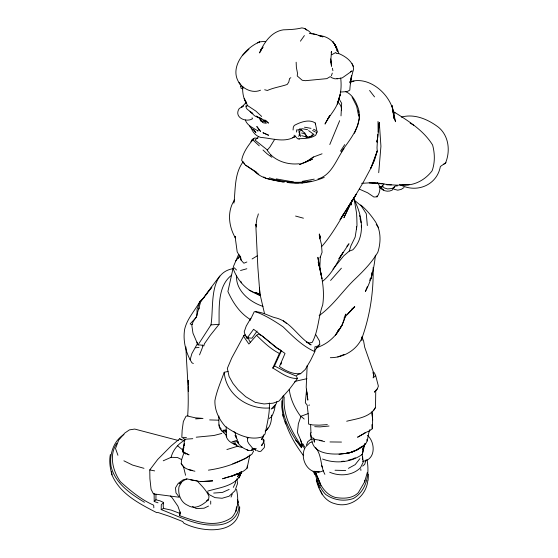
<?xml version="1.0" encoding="UTF-8"?>
<svg xmlns="http://www.w3.org/2000/svg" width="558" height="558" viewBox="0 0 558 558"><rect width="100%" height="100%" fill="white"/><g stroke="black" fill="none" stroke-linecap="round" stroke-linejoin="round"><path stroke-width="0.84" d="M373.121 267.568C373.686 291.276 370.107 315.263 362.142 337.611C356.785 350.068 343.714 357.734 330.343 357.692M307.165 365.588L306.196 387.315L307.835 400.128L307.367 396.04M197.002 315.779L197.051 309.39L199.987 301.362L204.144 297.463M296.507 376.678L297.554 378.415C288.214 379.015 280.486 372.346 272.771 368.043L274.508 365.95L285.633 371.698L296.145 376.029L298.279 374.244L300.636 373.672L305.233 369.508L310.555 360.405L314.838 351.624L314.872 346.867L317.823 346.016L319.748 344.363L319.546 341.077L315.94 334.919M375.75 390.614L375.513 407.403C369.982 417.544 356.778 418.633 346.678 421.234M188.388 391.465L188.381 386.708M306.593 392.344L306.614 389.498M158.026 502.828L154.21 501.502L155.919 499.78L155.975 494.423M361.856 340.708L361.898 336.844M237.373 500.428L238.984 506.797C237.743 519.107 226.785 525.238 215.318 525.029C196.235 526.103 178.595 516.241 161.199 509.6L161.276 504.732L163.599 502.479L160.041 500.84L155.919 499.78M281.853 400.777L281.734 406.977L283.143 416.289L285.605 423.996M299.618 131.353L299.904 134.729L300.748 136.571M319.281 235.469L319.322 233.935L320.104 236.69L319.664 238.866L320.285 235.992M341.001 115.876L341.67 103.314L339.18 99.122M226.143 432.576L226.248 426.87M371.991 412.501L372.653 419.895L372.305 428.76L369.508 430.811L364.109 433.259M264.673 443.889L264.339 447.53L260.865 451.31L259.072 451.485L256.973 450.592M319.79 268.83L320.306 256.645M351.54 200.789L351.338 204.967L351.686 201.557M271.648 415.117C271.648 421.004 270.414 427.581 265.141 431.055M324.875 474.349C320.132 465.707 322.182 455.865 315.689 447.614M377.787 134.408L377.006 147.807L377.25 151.002L373.344 162.427L370.763 168.349L363.188 182.459L346.058 211.21L350.466 203.238M185.926 346.943C186.7 369.961 189.413 392.965 187.641 416.08L195.321 417.823L203 418.423L195.607 418.877M239.703 506.887C239.71 535.534 201.815 532.639 183.847 523.146L182.682 521.514L169.702 516.422L158.081 512.53L156.672 512.628C139.249 503.616 119.998 493.956 111.956 474.865C110.135 468.218 108.977 461.285 110.379 454.442M312.243 134.422L312.152 135.824L308.009 137.498L301.676 135.643M341.412 110.644C341.796 107.561 340.638 104.311 338.043 102.505M368.127 480.124L368.503 474.147M236.557 275.317C235.42 290.446 249.754 302.073 262.971 306.363M257.761 130.949L258.096 130.202M231.626 275.178C217.292 286.17 219.308 308.218 219.05 324.337L210.296 335.302L204.43 343.742L203.816 346.023L201.096 345.025L198.02 344.949L210.959 324.896C214.084 306.844 208.204 272.667 233.195 268.649M362.4 459.311L362.602 456.758L361.947 454.303M240.861 86.692L240.993 85.179M299.193 134.862L299.248 134.206M247.334 337.171L247.18 338.859L245.945 336.537M247.487 437.563L247.606 441.427L248.868 443.708L252.851 448.479L256.324 448.737M263.794 443.687L264.136 440.171L262.902 438.944M293.062 130L293.334 127.182L294.261 125.445C300.183 122.216 309.195 118.728 315.27 123.039L317.084 131.786L315.709 135.189C311.071 138.586 304.438 138.482 298.907 138.74M316.944 476.079L315.5 472.396C318.974 482.775 323.961 494.06 335.379 497.464C343.365 498.733 352.21 498.817 358.327 492.679L364.66 481.833L364.82 480.173M242.995 87.16L242.821 88.82L240.965 88.213L240.91 86.399M378.715 172.694L380.933 146.252L379.294 122.397L377.78 137.24L376.873 141.418M236.571 473.902L232.093 475.946L241.342 472.326L233.725 475.451L222.565 478.778C230.831 475.828 240.665 474.725 247.061 468.19L247.285 466.097M194.916 471.224C189.79 470.045 183.694 468.978 181.21 463.656L181.65 459.604L184.14 452.154L185.661 454.086M375.388 255.18C374.209 267.694 371.475 280.353 365.406 291.45L367.283 286.756M306.614 389.177L305.324 402.757L307.165 405.08L308.288 414.873L308.56 424.087L312.71 424.959L319.218 425.168L327.337 424.617M236.501 489.254C238.482 498.761 238.845 510.012 231.723 517.566C215.793 528.691 196.193 521.597 179.683 515.711L180.094 512.37L177.904 506.162L172.038 497.624L170.309 495.985M379.294 122.397L378.122 131.995L378.017 121.435M163.599 502.479L163.173 505.827L163.529 508.422L171.215 510.103L179.983 513.444L179.683 515.711M183.038 438.239L184.635 439.251L183.017 452.043L188.932 454.812L183.017 452.043L182.668 449.922L184.426 443.812L184.147 445.458M235.86 511.693L236.487 506.762M179.983 513.444L180.171 511.937M233.907 203.168C235.622 189.26 234.276 173.678 243.121 161.778L244.557 163.815M269.354 402.988C269.884 413.506 267.087 423.878 265.029 434.117L262.176 436.914C249.189 440.96 235.755 433.852 225.327 426.507C219.001 419.316 214.558 410.325 214.914 400.567C216.79 390.74 220.884 381.616 224.232 372.277L228.089 371.461M372.123 272.339L371.23 278.881L372.221 272.437M249.921 454.805L247.061 468.19M311.929 440.722C314.147 456.158 337.367 454.868 349.071 452.908C354.114 451.813 358.599 449.19 362.84 446.344C369.012 442.801 367.206 435.156 369.891 429.583M332.945 269.144L343.686 255.885L349.245 251.093L350.912 245.813L355.167 237.073L356.994 225.523L356.848 218.778L356.597 213.309L353.946 197.874M363.265 449.323L362.295 454.386C350.877 462.561 335.595 463.914 322.566 459.046M202.77 344.837L202.296 347.927L199.541 354.888M183.017 452.043L183.861 447.104M263.746 434.87L263.411 436.809L261.465 439.648L262.441 437.598M283.366 395.252C279.384 414.371 290.383 433.036 301.466 447.781C302.743 442.299 299.172 437.402 297.428 432.485L298.37 423.787L300.971 416.247L308.135 413.624M362.742 451.868L362.295 454.386L364.932 443.756M351.568 75.644L350.236 83.198L351.561 75.393M394.492 186.309L394.297 187.404L393.502 187.844M236.146 435.477L236.418 437.897L235.106 435.393L237.582 440.164L231.87 441.901L235.288 442.096L237.82 441.204L237.68 441.943C239.48 446.351 244.264 448.96 248.61 450.383M377.006 141.892L377.368 140.239L376.929 141.739M304.542 448.848C299.451 460.357 310.046 477.209 323.41 470.715M367.324 472.403L364.66 481.833M443.756 164.171L445.361 163.417C450.494 151.511 449.057 136.089 438.581 127.336C428.167 119.398 414.566 113.4 401.348 117.117M362.079 337.151L363.628 341.168L364.681 347.195L372.995 370.944L373.783 375.06L373.114 377.899L375.68 375.646L374.425 372.89L373.281 372.116M331.152 52.794L331.508 51.364L330.88 59.35L331.543 66.276L330.706 61.506M369.78 280.5L370.379 278.086M376.936 142.074L377.292 140.651M262.079 444.217L261.709 445.696L263.557 441.943L263.048 439.516M257.482 217.181L258.347 213.881M245.555 334.967L244.048 335.267L243.713 336.551L248.889 344.021L256.541 335.274L258.41 334.089L261.716 335.7M198.02 344.949L192.963 333.161L191.84 325.44L193.152 321.534L196.186 317.153L200.803 301.404L211.817 287.175L208.148 291.918M296.668 129.791L296.556 132.079M367.827 480.424C366.501 496.083 350.508 508.645 335.016 503.714C324.052 501.126 318.918 490.064 316.26 480.124M374.592 159.923L377.25 151.002L370.763 168.349L374.592 159.923L373.616 161.262M193.34 363.537L191.917 362.784L190.111 359.77L191.861 353.632L197.323 343.819L197.023 342.152M339.02 98.564C341.21 92.028 341.489 84.935 340.715 78.127M366.027 459.938L364.723 464.312L362.644 466.09M163.236 460.796L171.097 457.316C172.966 449.776 178.525 443.47 185.298 439.857M241.363 471.496L240.61 473.833L241.488 471.405C238.308 485.858 219.726 487.441 207.813 491.082M234.248 201.04L234.625 199.848C226.806 211.259 228.745 226.548 235.357 237.861L235.099 236.432M338.776 99.331C336.851 108.922 329.06 115.485 325.014 124.057L329.771 115.576M276.873 401.711L276.105 403.999L271.146 409.042L273.636 407.94L275.275 405.052L274.431 409.949L272.827 414.252L271.669 416.617L269.186 418.528M364.353 444.391L362.484 449.957L365.044 443.533M316.407 347.732C331.801 342.933 342.242 329.492 345.89 314.175L345.011 315.633M328.613 117.145L328.055 118.777L329.82 115.52M340.324 327.804L342.138 325.063L345.89 314.175M331.375 75.742L332.303 73.112M241.202 472.194L239.131 477.927L241.488 471.412M316.337 133.76L317.084 131.786M320.097 257.643L322.078 252.279L321.401 244.285L319.539 236.676M377.368 388.828L374.439 392.03L377.368 388.828L378.38 386.115L375.68 375.646M329.792 144.522L339.662 120.661M238.489 258.445L239.633 255.438M183.694 447.251L182.668 449.922L177.556 445.772M306.475 445.033L307.793 441.664L311.169 439.055L311.015 434.745M319.615 237.91L320.104 236.69M231.026 497.094L232.233 494.137M354.483 133.299L357.65 125.613L359.561 117.766L359.101 114.578M272.771 368.043L279.418 353.465L281.469 350.661L276.552 347.941L262.372 336.028M281.469 350.661L274.508 365.95M280.695 364.737L281.657 362.602M350.766 203.182L343.902 217.739L352.175 200.566M249.921 320.676L254.225 311.734C261.486 311.573 267.666 315.368 274.348 317.551C290.439 320.571 297.756 337.158 311.106 344.921L306.53 341.956L309.188 342.954L312.208 342.403C318.492 330.866 318.234 317.139 322.705 304.884C324.902 290.341 321.833 275.917 318.213 261.883L321.917 278.595L317.879 257.294L319.127 265.566M233.272 487.427L235.636 482.558L235.462 481.01M257.029 217.732L255.857 225.934L257.859 267.421L259.923 293.843L264.513 313.561M238.496 254.713L233.53 266.264L227.901 291.52C232.902 302.645 239.891 313.282 250.563 319.65M258.849 174.319L244.822 164.561L241.649 160.32C243.086 152.167 248.575 145.024 253.632 138.719L252.258 139.367L251.016 141.774L254.699 137.945L257.887 138.468M359.401 189.148L367.659 192.803L373.874 197.009L377.062 196.807C380.047 192.824 381.435 186.414 377.292 182.689M244.048 335.267L231.772 357.929L227.329 368.385L229.087 376.462L232.853 383.304L238.099 389.826L245.729 396.724L255.292 402.374L264.046 403.957L273.064 403.183L278.833 401.174L289.344 389.351L297.554 378.415M311.008 432.694L310.332 433.985L311.176 437.144L314.831 439.439L322.147 440.59M198.704 309.334L199.471 307.883M383.953 183.638L382.774 185.849L380.214 186.895M351.268 201.794L352.07 200.343M253.632 451.094L251.867 454.254C239.054 463 223.737 467.974 208.427 470.157M266.417 430.448L267.868 427.937M250.793 318.255L246.252 326.018L244.195 331.864L245.108 334.926L247.334 337.792L252.021 338.183L257.078 331.068M344.007 148.644C336.369 159.204 331.912 175.024 318.004 178.972M373.455 410.807L375.513 407.403M274.731 139.263L270.023 146.893L267.156 150.29L269.926 153.736M199.987 301.362C194.902 310.68 187.056 318.723 184.649 329.304C182.933 339.745 185.312 350.438 190.111 359.77M240.254 472.577L237.499 476.825L241.049 471.894M340.485 151.155L344.739 144.613M342.138 325.063L335.386 335.232L339.871 328.488L338.727 329.708M338.943 258.647L343.128 252.356C337.06 262.651 332.031 274.069 322.308 281.504M261.388 50.087L259.491 52.933C264.039 42.582 271.286 31.68 283.345 29.832C289.602 29.602 295.705 29.448 301.759 27.9C303.629 28.116 305.393 28.625 306.788 29.944L304.682 28.5M339.941 219.587L340.903 218.164M341.866 216.734L356.255 194.261L341.098 218.08L344.753 212.452C337.667 224.246 330.727 236.327 321.589 246.685M306.133 446.393L309.941 442.62L311.999 441.985M246.496 102.219L245.367 103.851L246.245 102.616M339.048 258.661L349.015 243.755L346.867 246.245M300.413 41.18L304.396 35.586M219.775 276.029L206.334 293.892M247.334 337.792L253.618 329.262L276.649 347.578L285.04 353.437L279.412 366.529C285.654 370.756 292.859 374.523 300.636 373.672M341.273 151.804C349.915 139.639 362.205 125.62 358.655 109.626C356.416 102.588 352.928 94.679 345.702 91.651M186.888 478.931L183.791 480.466L179.181 483.919L181.601 482.37L178.999 486.639C177.716 493.976 180.604 502.353 187.865 505.402C195.377 510.214 202.952 504.634 208.511 499.752L209.013 496.515C206.579 490.384 201.501 485.655 197.086 480.891L186.888 478.931L183.282 479.727L178.19 483.409L175.484 487.838L175.972 492.874L179.306 497.241L153.429 493.865L151.078 489.324L149.914 478.764L149.774 469.927L157.698 459.457L171.062 446.002L179.634 438.797L184.44 440.799M301.578 132.992L304.389 133.627L304.828 133.062M200.803 301.404L207.095 293.271M359.889 458.648L355.146 464.668L348.401 468.357M116.789 443.331C108.803 455.07 112.66 470.973 120.514 481.833C130.642 490.852 141.16 499.675 153.687 505.192L153.841 507.794M265.608 41.731L264.067 41.418L259.596 41.878L257.51 42.861L259.533 41.934C244.383 48.274 227.511 69.136 240.582 84.739L239.047 82.696C243.525 89.245 252.816 93.591 260.516 90.208M246.503 102.093L241.398 107.443L243.323 106.027L239.229 108.538C233.453 117.222 245.897 122.879 252.495 118.756L252.056 117.794M235.741 260.907L239.194 256.631M314.482 350.829L319.748 344.363M393.278 188.792L392.169 190.125C388.361 192.147 383.437 191.31 380.675 187.948L383.325 189.922L380.675 187.948M298.544 136.326L299.904 134.729M330.587 280.437L341.398 268.182M337.632 330.943L339.871 328.488M392.909 188.702L394.408 187.07M380.877 188.297L382.579 186.651L382.321 185.87L384.169 187.9L387.531 188.939L392.211 188.485L395.483 186.009L397.422 185.905M263.181 47.158L260.872 49.634L262.169 48.546M348.199 313.477L354.518 306.851L343.944 318.102M196.458 317.139L190.139 323.891L192.112 324.651M347.627 314.084L354.776 306.691L351.519 309.306M248.945 49.146L242.305 55.633M205.184 295.566L207.464 293.334M258.626 136.633L255.027 140.114L267.533 150.109M309.823 159.972L313.387 157.021L322.057 153.806M319.141 315.598C332.54 306.14 341.663 292.329 353.151 280.883C362.275 272.171 371.433 263.209 377.85 252.237C381.226 241.579 381.121 229.233 374.216 219.978C370.317 214.425 365.943 209.18 360.635 204.925M362.84 446.344L355.648 450.627L362.547 446.016M249.496 455.76L245.722 458.453L232.784 463.803M446.002 162.587L440.367 166.514C436.886 185.661 415.843 193.675 399.507 184.328M331.71 54.74L336.09 52.34M313.387 157.021L305.038 162.462L299.583 164.464L312.431 159.156L305.038 162.462M404.062 187.509L401.195 189.385L397.749 190.187L394.471 189.364L393.292 188.402M290.851 77.702L289.588 78.525L288.758 82.138L287.189 84.467C280.73 86.706 273.748 87.606 267.387 90.473L264.666 89.761M251.393 450.111L253.499 448.799M252.104 258.982L257.161 255.885M364.255 433.392L357.566 437.228L365.643 432.638M350.508 71.801L352.14 70.908L342.319 77.841L336.976 78.859M123.953 434.438C113.379 441.043 109.284 454.54 111.077 466.502C115.185 483.34 130.481 493.837 144.466 502.298M355.293 457.748L353.228 458.85L348.248 460.224M295.517 136.215C285.145 143.301 272.137 138.244 260.698 137.414C256.122 136.194 252.816 132.462 251.281 128.11M295.398 136.271L292.545 137.728L295.761 136.173M161.199 509.6L163.529 508.422M206.488 500.749L208.511 499.752L207.395 500.052M208.546 506.057L204.061 508.212L196.235 508.554L192.524 506.531M354.637 450.731L351.024 452.405L344.928 453.654L351.54 452.196L356.904 449.992L349.071 452.908L339.006 454.331M356.074 450.069L358.961 448.73M294.45 382.028L296.716 380.981L306.984 378.673M229.157 489.422L222.433 492.435L213.686 493.063M251.721 449.071L253.813 448.297L254.922 449.225L252.167 450.411L247.857 450.557L246.762 449.497M246.859 261.995L243.867 263.23L241.14 260.195L239.354 254.936M238.203 446.058L226.897 449.546M337.799 356.939L344.056 354.476M308.748 405.31L309.578 404.996M303.294 444.147L301.78 444.712L304.905 448.702M324.233 177.395C313.059 182.131 300.56 184.307 288.486 182.633M265.05 122.258L266.096 121.867L263.543 120.075M349.245 251.093L352.851 249.81C366.076 235.978 362.128 214.851 353.925 199.401M188.018 415.598L185.967 416.31L183.345 421.506L182.166 430.134L181.817 437.36L186.428 437.43M309.034 136.829L312.152 135.824L313.973 134.499L308.602 130.614M297.442 129.902L302.366 128.752L307.514 129.672M240.533 270.497L246.831 268.747M259.114 117.968L254.615 115.813L250.082 111.551L252.837 113.609L247.11 109.145L246.12 107.561L246.008 106.006L247.585 105.588L255.92 111.133L261.709 116.462M349.803 81.9C370.575 74.688 394.792 97.852 394.011 118.505L391.995 105.413L395.552 121.721L394.094 117.85M221.791 433.44L213.951 435.498L196.235 437.2M349.845 82.214L353.96 81.259L349.971 81.984M362.623 461.278C375.841 460.28 375.639 442.466 367.506 435.414M302.178 181.378L314.238 179.146M311.322 181.043C297.379 183.582 282.864 182.257 269.43 177.8M184.635 439.251L192.782 438.686M223.821 430.218L225.927 429.967L226.674 436.802L226.297 434.229L225.927 435.024C226.597 439.983 231.054 443.268 235.574 444.58L233.823 443.784L236.306 444.963L235.281 443.736M379.056 187.042L381.086 186.811M361.612 183.338L370.972 182.759L382.146 183.512L369.222 182.773C382.523 183.268 395.629 186.644 409.049 184.447L401.809 184.684C413.513 186.532 425.322 179.927 432.143 170.734C435.1 162.538 434.863 153.338 432.596 145.003C423.278 129.902 407.438 120.368 392.811 111.202M337.367 78.594L335.016 78.838L332.094 77.897L330.224 76.634L326.835 78.636L305.442 80.687L302.206 80.268L297.254 75.979L297.47 73.063L296.375 67.399L296.152 62.224M329.039 426.033L319.971 426.898L314.698 426.675M298.816 182.752L294.659 182.766M302.868 182.389L305.303 182.173M171.097 457.316L177.486 457.504L181.65 459.604M195.46 347.774L199.025 347.474M219.05 324.337L210.959 324.896M200.685 481.61L212.626 480.863L200.685 481.61L190.71 479.922M341.615 461.347L344.105 461.194M298.077 130.914L300.609 130.802M340.261 92.07L347.153 91.589L349.803 90.131C350.236 82.996 351.491 76.097 353.591 69.283C353.333 61.701 345.228 56.184 338.776 53.568M299.325 163.745C289.156 164.868 278.303 162.043 270.825 154.852M329.994 441.943L341.489 442.069M386.722 184.824L391.353 184.928M335.03 470.241L345.716 470.534M209.662 419.916L218.534 420.188M269.514 407.954C248.184 409.739 225.732 394.59 224.232 372.277M336.09 53.387L338.05 53.491M287.056 182.361L289.588 182.494M264.806 121.532L262.825 121.358L261.263 120.409L260.168 118.366M310.973 128.347L304.473 127.189M242.521 447.286L239.682 446.979L236.648 445.702L234.981 443.729M309.313 33.34L316.135 34.519L322.929 36.856L319.03 35.593C329.359 36.11 336.753 43.963 338.769 53.742M277.891 180.945L265.838 178.323L263.781 176.949M308.26 137.08L305.777 136.738L307.026 136.773L304.912 133.271L299.751 128.71M266.333 123.269L263.292 122.823L262.309 121.679M293.571 181.999L276.217 178.895M278.721 181.078L284.559 181.978M405.931 184.461L408.463 184.872M299.472 182.424L302.603 182.947M149.774 469.927L154.65 470.896M260.481 295.022C247.571 292.12 237.359 280.646 233.105 268.426M188.855 469.669L192.168 470.352M283.283 182.117C273.281 179.816 262.162 179.299 254.615 171.376M264.346 120.047L266.208 120.465M316.135 34.519L312.759 33.752M254.922 449.225L254.546 449.141L256.017 450.285L254.427 449.05M178.483 440.534L134.708 429.067L129.442 429.869L124.755 433.071L118.673 440.123L115.513 448.499L117.933 455.272M223.067 430.176L226.206 430.902L224.232 432.094L221.498 430.63L219.573 427.979L218.855 424.805M319.727 440.492L324.714 441.678M295.58 216.051L303.419 218.199M255.397 311.622C265.28 315.284 274.501 320.955 283.178 326.925C292.776 336.279 302.38 346.134 314.838 351.624M143.978 468.322L132.595 465.086L123.883 460.81M299.353 139.214L297.658 138.726L294.038 135.162M260.335 295.287L257.099 294.338L260.174 295.308M329.673 472.221C339.669 476.574 352.593 475.695 360.51 467.702L363.223 462.157L362.602 456.758M256.282 116.176L261.835 118.91M249.175 290.202L253.081 291.862M254.643 292.525L256.206 293.187M311.169 439.055L312.48 439.627M392.79 111.984L395.015 112.974L392.881 111.928M260.474 294.603L255.766 292.511L260.014 294.673M313.498 129.233L315.988 130.474M266.096 121.867L260.412 118.038M279.418 353.465C270.679 349.127 263.453 342.04 256.541 335.274M306.551 29.769L308.511 30.83L311.622 33.724M312.557 130.474L315.472 132.093M262.567 122.069L260.809 121.1L259.031 117.515M179.634 438.797L181.685 439.962M247.02 437.444L248.171 438.107M410.151 123.123L413.729 125.25M256.854 172.373L245.513 165.168M300.078 129.337L302.073 130.621M271.879 157.293L267.073 153.813L262.992 150.018M256.289 116.183L257.67 117.208M246.008 106.006L246.831 106.641M258.04 130.984C253.409 127.894 247.278 125.836 245.318 119.984M265.713 120.919L268.461 123.116L266.703 121.386M353.946 199.848L361.368 206.041L366.292 213.735L367.338 225.537M252.258 139.367L259.282 145.861M300.971 416.247L304.187 419.03M283.387 320.738L286.631 323.584M221.498 430.63L225.913 434.759M234.227 267.777L236.522 270.03M295.67 440.22L301.85 446.853M304.389 133.627L306.063 135.552M233.823 431.432L235.218 433.043L235.497 435.303M305.47 447.558L301.592 442.961L300.371 439.474M181.21 463.656L183.868 466.941M369.584 90.473L374.544 96.89M303.643 455.753C295.747 445.451 289.03 433.964 285.229 421.534M301.048 416.875C295.077 408.881 290.348 399.284 289.253 389.31M376.211 224.414L378.582 227.741M253.757 129.533L255.892 132.769C254.532 129.693 250.396 128.884 249.412 125.564M221.261 429.158L219.482 426.64L218.869 423.627L218.862 416.031M270.372 154.357L271.272 155.689M301.955 446.777C291.925 432.073 282.718 415.333 284.21 396.933M250.472 342.41L249.119 340.317L248.031 337.095M207.485 491.933L209.201 494.66L215.011 497.624L222.091 498.266L229.087 496.229L234.953 490.796L237.513 483.605L236.92 478.736M247.585 105.588L244.223 98.557L246.399 103.314C243.281 98.334 242.367 92.293 242.688 86.504M313.059 471.196L314.949 474.712M352.091 97.141L356.639 106.111L358.648 116.071M353.521 66.576L352.084 63.598M321.464 465.351L322.343 467.227M319.42 487.915L316.512 479.406M320.397 490.175L322.343 494.681M315.5 472.396L320.048 483.005M239.828 255.787L240.805 258.138L237.178 251.839L235.099 236.522M237.359 499.48L238.559 502.346M317.495 477.069L320.899 485.53M240.763 281.211L241.405 282.822M298.935 132.162L299.465 133.495M336.014 47.702L334.842 44.542L332.875 41.648L336.265 47.374L334.842 44.542L337.604 51.755M336.899 50.074L337.485 51.65M372.939 372.772L373.783 375.06M314.273 471.329C316.784 479.608 319.469 487.992 325.586 494.395C333.607 500.156 344.077 501.781 353.416 498.496C366.815 490.649 369.801 473.77 366.955 459.569M360.07 218.659L360.566 220.291M366.878 439.46L367.297 441.008M237.841 441.741L238.259 443.443L237.82 441.204M185.591 475.29L183.512 466.83M332.38 68.222L332.91 70.699M240.533 257.196L241.14 260.195M359.575 215.569L359.903 217.181M360.224 218.792L360.552 220.396M313.582 438.037L314.377 442.166L314.293 439.627M315.27 123.039L315.507 124.378M282.885 414.587L283.143 416.289M330.713 58.918L331.319 62.915M358.529 110.596L358.759 112.186M319.406 266.229L319.713 268.782M306.9 391.953L307.179 394.401M111.579 471.433L111.956 474.865M319.483 267.108L319.664 268.837M360.81 221.108L360.963 222.642M361.27 225.711L361.417 227.246M371.9 411.762L372.653 419.895M360.775 468.929L360.907 470.443M259.421 287.496L259.923 293.843M377.006 195.942L377.062 196.807M310.618 424.485L310.959 433.022M356.402 226.485L356.492 229.024M372.179 424.659L372.305 428.76L372.151 424.478M188.325 382.697L188.297 380.291L188.325 385.383M154.21 501.502L154.127 493.432M188.339 387.078L188.36 391.325M210.708 501.077L210.715 504.16M340.247 94.455L337.297 103.934L340.247 94.455M319.057 471.831L314.489 471.329L319.057 471.831M268.475 135.189L263.055 132.783L268.475 135.189M260.398 131.276L256.896 126.617L260.398 131.276M256.485 226.827L255.941 224.407L256.471 226.89"/></g></svg>
